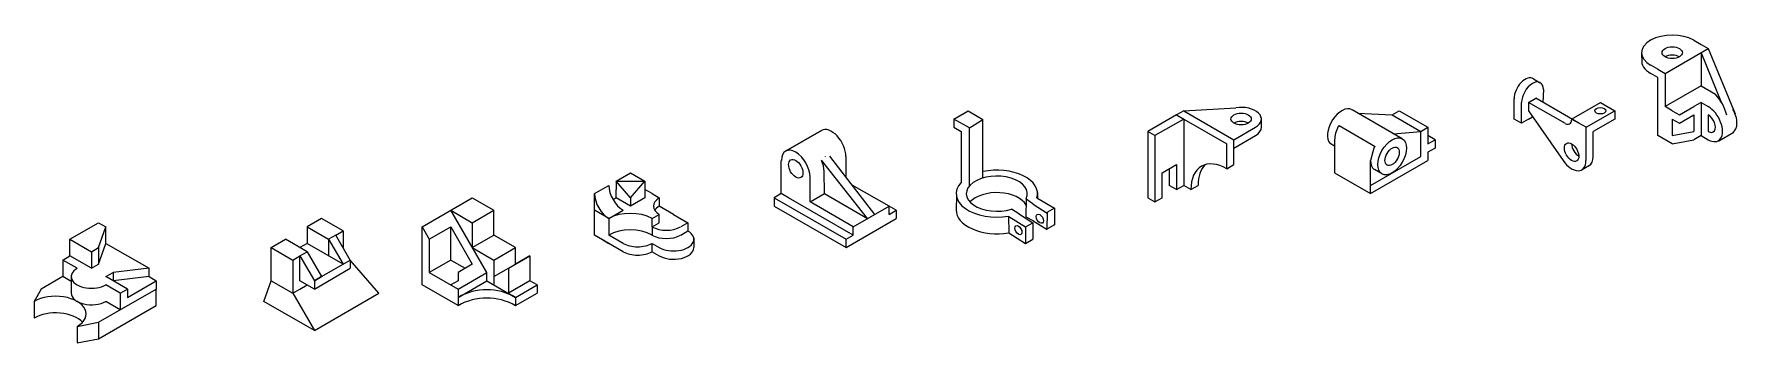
# Model space of a CAD drawing. Header units: millimetres. Extents: x 3754 to 5737, y 3935 to 4721.
# Drawn here: x 4711 to 5737, y 4535 to 4721 of the extents above; entities that cross this region are included whole.
import ezdxf

# ---------------------------------------------------------------- set-up
doc = ezdxf.new("R2010")
doc.units = ezdxf.units.MM

msp = doc.modelspace()

# ---------------------------------------------------------------- linework, layer by layer
for p, q in [((5694.1, 4697.5), (5720.1, 4712.5)), ((5711.4, 4717.5), (5715.8, 4715)), ((5715.8, 4715), (5720.1, 4712.5)), ((5720.1, 4712.5), (5736.3, 4673.1)), ((5680, 4709.9), (5680.2, 4703.9)), ((5689.8, 4700), (5685.5, 4702.5)), ((5715.8, 4710), (5728, 4680.2)), ((5715.8, 4710), (5715.8, 4690)), ((5614.8, 4694.2), (5618.8, 4691.9)), ((5689.8, 4695), (5685.5, 4697.5)), ((5689.8, 4700), (5694.1, 4697.5)), ((5689.8, 4660), (5689.8, 4695)), ((5694.1, 4697.5), (5694.1, 4677.5)), ((5715.8, 4690), (5694.1, 4677.5)), ((5715.8, 4690), (5724.4, 4685)), ((5603.2, 4670), (5603.2, 4682.4)), ((5607.5, 4667.5), (5607.5, 4679.9)), ((5611.8, 4680), (5616.2, 4682.5)), ((5634.1, 4667.2), (5611.8, 4680)), ((5611.8, 4680), (5611.8, 4675)), ((5634.1, 4667.2), (5611.8, 4680)), ((5611.8, 4680), (5611.8, 4675)), ((5642.2, 4667.5), (5616.2, 4682.5)), ((5642.2, 4667.5), (5616.2, 4682.5)), ((5620.8, 4687.7), (5620.5, 4680)), ((5637.8, 4670), (5655.1, 4680)), ((5655.1, 4680), (5663.8, 4675)), ((5715.8, 4680), (5711.4, 4677.5)), ((5715.8, 4680), (5715.8, 4660)), ((5715.8, 4680), (5720.1, 4677.5)), ((5265.4, 4670), (5274.1, 4675)), ((5275, 4664.7), (5265.4, 4670)), ((5265.4, 4670), (5265.4, 4665)), ((5274.1, 4675), (5283, 4669.7)), ((5275, 4664.7), (5283, 4669.7)), ((5283, 4634.6), (5283, 4669.7)), ((5399.7, 4672.5), (5382.3, 4662.5)), ((5404, 4670), (5386.7, 4660)), ((5404, 4675), (5399.7, 4672.5)), ((5399.7, 4672.5), (5404, 4670)), ((5404, 4675), (5435.4, 4676.8)), ((5404, 4675), (5434.3, 4657.5)), ((5404, 4670), (5430, 4655)), ((5404, 4670), (5404, 4630)), ((5450.9, 4665.2), (5450.9, 4670)), ((5535.7, 4658.1), (5505.5, 4675.6)), ((5508.9, 4673.6), (5529.6, 4672.5)), ((5529.6, 4672.5), (5533.9, 4675)), ((5529.6, 4672.5), (5546.9, 4662.5)), ((5533.9, 4675), (5551.2, 4665)), ((5607.5, 4667.5), (5603.2, 4670)), ((5611.8, 4670), (5607.5, 4667.5)), ((5611.8, 4675), (5632.6, 4645)), ((5611.8, 4675), (5632.6, 4645)), ((5611.8, 4670), (5614.3, 4671.4)), ((5616.2, 4677.6), (5616.2, 4677.5)), ((5616.2, 4677.6), (5616.2, 4677.5)), ((5616.2, 4677.6), (5616.2, 4677.5)), ((5646.5, 4665), (5637.8, 4670)), ((5646.5, 4665), (5637.8, 4670)), ((5637.8, 4670), (5637.8, 4669.3)), ((5646.5, 4665), (5663.8, 4675)), ((5663.8, 4670), (5650.8, 4662.5)), ((5663.8, 4675), (5663.8, 4670)), ((5698.4, 4675), (5694.1, 4677.5)), ((5698.4, 4675), (5702.8, 4672.5)), ((5698.4, 4670), (5698.4, 4660)), ((5698.4, 4670), (5702.8, 4667.5)), ((5702.8, 4672.5), (5711.4, 4677.5)), ((5702.8, 4667.5), (5711.4, 4672.5)), ((5711.4, 4672.5), (5711.4, 4662.5)), ((5720.1, 4672.5), (5720.1, 4662.5)), ((5185.8, 4663.1), (5164, 4650.6)), ((5164, 4650.6), (5185.8, 4663.1)), ((5265.4, 4665), (5269.8, 4662.5)), ((5269.8, 4662.5), (5269.8, 4631.6)), ((5275, 4629.7), (5275, 4664.7)), ((5382.3, 4662.5), (5382.3, 4622.5)), ((5386.7, 4660), (5382.3, 4662.5)), ((5386.7, 4660), (5386.7, 4620)), ((5434.3, 4657.5), (5447.3, 4665)), ((5434.3, 4657.5), (5447.3, 4665)), ((5434.3, 4657.5), (5447.3, 4665)), ((5434.3, 4652.5), (5447.3, 4660)), ((5490.6, 4660), (5490.6, 4660)), ((5497.6, 4666), (5497.2, 4665.5)), ((5497.6, 4666), (5519.3, 4653.5)), ((5530.5, 4661.1), (5546.9, 4662.5)), ((5546.9, 4662.5), (5551.2, 4665)), ((5546.9, 4647.5), (5546.9, 4662.5)), ((5551.2, 4665), (5551.2, 4655)), ((5555.6, 4657.5), (5551.2, 4660)), ((5646.5, 4660), (5646.5, 4665)), ((5646.5, 4660), (5646.5, 4665)), ((5646.5, 4645), (5646.5, 4660)), ((5646.5, 4645), (5646.5, 4660)), ((5650.8, 4647.5), (5650.8, 4662.5)), ((5650.8, 4647.5), (5650.8, 4662.5)), ((5698.4, 4655), (5689.8, 4660)), ((5698.4, 4660), (5711.4, 4662.5)), ((5715.8, 4660), (5711.4, 4657.5)), ((5715.8, 4660), (5720.1, 4657.5)), ((5726.5, 4656.8), (5735.5, 4662.1)), ((5728.8, 4662.5), (5728.8, 4662.5)), ((5430, 4640), (5430, 4655)), ((5434.3, 4642.5), (5434.3, 4657.5)), ((5494.9, 4653.6), (5492.2, 4655.2)), ((5494.9, 4657.5), (5494.9, 4637.5)), ((5518.6, 4652.5), (5516.6, 4645)), ((5551.2, 4655), (5555.6, 4657.5)), ((5555.6, 4652.5), (5551.2, 4650)), ((5551.2, 4650), (5551.2, 4645)), ((5555.6, 4657.5), (5555.6, 4652.5)), ((5698.4, 4655), (5711.4, 4657.5)), ((5161.5, 4640), (5161.5, 4645)), ((5161.5, 4625), (5161.5, 4640)), ((5213.5, 4610), (5185.7, 4645.1)), ((5187.9, 4647.6), (5187.9, 4647.5)), ((5217.8, 4612.5), (5190.8, 4647.6)), ((5200.5, 4635), (5200.5, 4647.5)), ((5391, 4637.5), (5399.7, 4642.5)), ((5395.3, 4640), (5395.3, 4630)), ((5399.7, 4642.5), (5399.7, 4627.5)), ((5430, 4640), (5434.3, 4642.5)), ((5516.6, 4630), (5546.9, 4647.5)), ((5516.6, 4625), (5516.6, 4645)), ((5516.6, 4625), (5551.2, 4645)), ((5522.8, 4637.3), (5518.9, 4639.6)), ((5644.2, 4639.6), (5649.5, 4642.7)), ((5048.9, 4625), (5057.6, 4630)), ((5061.9, 4632.5), (5070.6, 4637.5)), ((5070.6, 4622.5), (5061.9, 4632.5)), ((5061.9, 4632.5), (5079.2, 4632.5)), ((5061.9, 4632.5), (5061.9, 4627.5)), ((5070.6, 4637.5), (5079.2, 4632.5)), ((5070.6, 4622.5), (5079.2, 4632.5)), ((5079.2, 4632.5), (5079.2, 4622.5)), ((5178.8, 4620), (5178.8, 4635)), ((5187.5, 4625), (5187.3, 4638.4)), ((5226.5, 4617.5), (5204.3, 4630.1)), ((5391, 4622.5), (5391, 4637.5)), ((5391, 4622.5), (5391, 4637.5)), ((5399.7, 4627.5), (5395.3, 4630)), ((5399.7, 4627.5), (5404, 4630)), ((5408.3, 4627.5), (5404, 4630)), ((5408.3, 4627.5), (5412.7, 4630)), ((5494.9, 4637.5), (5516.6, 4625)), ((4945, 4605), (4975.3, 4622.5)), ((4975.3, 4622.5), (4988.3, 4615)), ((5048.9, 4615), (5048.9, 4625)), ((5060.1, 4621.5), (5061.9, 4622.5)), ((5061.9, 4622.5), (5061.9, 4627.5)), ((5070.6, 4617.5), (5061.9, 4622.5)), ((5079.2, 4622.5), (5070.6, 4617.5)), ((5079.2, 4622.5), (5070.6, 4617.5)), ((5070.6, 4622.5), (5070.6, 4617.5)), ((5083.6, 4625), (5079.2, 4627.5)), ((5083.6, 4625), (5087.9, 4622.5)), ((5087.9, 4622.5), (5087.9, 4617.5)), ((5161.5, 4625), (5157.2, 4622.5)), ((5157.2, 4622.5), (5157.2, 4617.5)), ((5157.2, 4622.5), (5200.5, 4597.5)), ((5165.8, 4622.5), (5161.5, 4625)), ((5204.8, 4600), (5165.8, 4622.5)), ((5178.8, 4620), (5187.5, 4625)), ((5204.8, 4605), (5178.8, 4620)), ((5187.5, 4625), (5213.5, 4610)), ((5267, 4623.7), (5266.9, 4615.2)), ((5267.1, 4627.2), (5267.1, 4626.7)), ((5313.3, 4618.7), (5308.9, 4621.9)), ((5309, 4621.9), (5308.9, 4611.1)), ((5313.3, 4618.7), (5321.8, 4613.3)), ((5315.5, 4622.5), (5326.2, 4616.3)), ((5315.9, 4625.7), (5315.9, 4622.3)), ((5382.3, 4622.5), (5386.7, 4620)), ((5386.7, 4620), (5391, 4622.5)), ((4884.4, 4610), (4875.7, 4605)), ((4897.4, 4602.5), (4884.4, 4610)), ((4984, 4577.5), (4962.3, 4615)), ((4962.3, 4615), (4975.3, 4607.5)), ((4975.3, 4607.5), (4988.3, 4615)), ((4988.3, 4600), (4988.3, 4615)), ((5048.9, 4600), (5048.9, 4615)), ((5057.6, 4610), (5048.9, 4615)), ((5057.6, 4610), (5066.2, 4615)), ((5057.6, 4610), (5057.6, 4600)), ((5083.6, 4610), (5087.9, 4612.5)), ((5083.6, 4605), (5083.6, 4610)), ((5096.6, 4612.5), (5087.9, 4617.5)), ((5087.9, 4607.5), (5087.9, 4612.5)), ((5096.6, 4612.5), (5105.2, 4607.5)), ((5157.2, 4617.5), (5200.5, 4592.5)), ((5200.5, 4592.5), (5230.8, 4610)), ((5204.8, 4605), (5226.5, 4617.5)), ((5226.5, 4612.5), (5226.5, 4617.5)), ((5230.8, 4615), (5226.5, 4617.5)), ((5226.5, 4612.5), (5230.8, 4615)), ((5230.8, 4615), (5230.8, 4610)), ((5298.4, 4611.4), (5298.6, 4601.4)), ((5298.6, 4611.3), (5308.7, 4605)), ((5304.6, 4612.8), (5300.3, 4615.7)), ((5304.4, 4613), (5313.1, 4607.5)), ((5308.9, 4611.1), (5313.4, 4608.6)), ((5313.3, 4608.7), (5321.8, 4603.3)), ((5315.5, 4612.5), (5315.7, 4612.4)), ((5326.2, 4616.3), (5321.5, 4613.6)), ((5321.8, 4613.8), (5321.5, 4603.5)), ((5326.2, 4616.3), (5326.2, 4606.3)), ((4732.8, 4597.5), (4750.1, 4607.5)), ((4750.1, 4607.5), (4754.5, 4605)), ((4750.1, 4592.5), (4754.5, 4605)), ((4754.5, 4595), (4754.5, 4605)), ((4875.7, 4605), (4888.7, 4597.5)), ((4875.7, 4605), (4875.7, 4595)), ((4893, 4600), (4888.7, 4597.5)), ((4893, 4600), (4897.4, 4602.5)), ((4901.7, 4585), (4893, 4600)), ((4897.4, 4602.5), (4897.4, 4592.5)), ((4945, 4570), (4945, 4605)), ((4945, 4605), (4949.3, 4597.5)), ((4949.3, 4597.5), (4962.3, 4605)), ((4962.3, 4605), (4975.3, 4582.5)), ((4962.3, 4585), (4962.3, 4605)), ((4975.3, 4607.5), (4975.3, 4592.5)), ((4975.3, 4592.5), (4988.3, 4600)), ((5001.3, 4592.5), (4988.3, 4600)), ((5066.2, 4590), (5048.9, 4600)), ((5066.2, 4595), (5057.6, 4600)), ((5083.6, 4605), (5087.9, 4607.5)), ((5083.6, 4605), (5083.6, 4600)), ((5087.9, 4607.5), (5087.9, 4607.5)), ((5105.2, 4607.5), (5100.9, 4605)), ((5100.9, 4600), (5105.2, 4602.5)), ((5105.2, 4607.5), (5105.2, 4602.5)), ((5108.8, 4598.2), (5108.8, 4592.5)), ((5200.5, 4597.5), (5204.8, 4600)), ((5204.8, 4600), (5204.8, 4605)), ((5298.6, 4601.3), (5308.7, 4595)), ((5308.7, 4605), (5313.1, 4607.5)), ((5308.7, 4605), (5308.7, 4595)), ((5313.1, 4607.5), (5313.1, 4597.5)), ((5326.2, 4606.3), (5321.5, 4603.6)), ((4728.5, 4585), (4732.8, 4587.5)), ((4732.8, 4587.5), (4732.8, 4597.5)), ((4732.8, 4597.5), (4745.8, 4590)), ((4745.8, 4580), (4732.8, 4587.5)), ((4745.8, 4590), (4750.1, 4592.5)), ((4745.8, 4590), (4745.8, 4580)), ((4750.1, 4582.5), (4754.5, 4595)), ((4750.1, 4592.5), (4750.1, 4582.5)), ((4754.5, 4595), (4780.5, 4580)), ((4854.1, 4592.5), (4862.7, 4597.5)), ((4854.1, 4572.5), (4854.1, 4592.5)), ((4854.1, 4592.5), (4867.1, 4585)), ((4875.7, 4590), (4862.7, 4597.5)), ((4867.1, 4585), (4871.4, 4587.5)), ((4875.7, 4595), (4871.4, 4592.5)), ((4871.4, 4587.5), (4875.7, 4590)), ((4871.4, 4587.5), (4880.1, 4572.5)), ((4871.4, 4572.5), (4871.4, 4587.5)), ((4897.4, 4582.5), (4875.7, 4595)), ((4875.7, 4590), (4884.4, 4575)), ((4888.7, 4597.5), (4897.4, 4582.5)), ((4888.7, 4597.5), (4888.7, 4587.5)), ((4949.3, 4597.5), (4949.3, 4577.5)), ((4975.3, 4592.5), (4988.3, 4585)), ((4988.3, 4585), (5001.3, 4592.5)), ((4997, 4580), (5010, 4587.5)), ((5001.3, 4582.5), (5001.3, 4592.5)), ((5010, 4587.5), (5001.3, 4582.5)), ((5010, 4587.5), (5010, 4572.5)), ((5053.3, 4597.5), (5057.6, 4595)), ((5083.6, 4590), (5083.6, 4595)), ((5083.6, 4595), (5087.9, 4592.5)), ((5083.6, 4590), (5087.9, 4587.5)), ((5200.5, 4592.5), (5200.5, 4597.5)), ((5308.7, 4595), (5313.1, 4597.5)), ((4737.2, 4580), (4728.5, 4585)), ((4728.5, 4585), (4728.5, 4575)), ((4745.8, 4580), (4750.1, 4582.5)), ((4754.5, 4575), (4758.8, 4577.5)), ((4780.5, 4580), (4758.8, 4577.5)), ((4758.8, 4577.5), (4758.8, 4572.5)), ((4780.5, 4575), (4780.5, 4580)), ((4867.1, 4585), (4867.1, 4565)), ((4880.1, 4567.5), (4901.7, 4580)), ((4884.4, 4575), (4897.4, 4582.5)), ((4897.4, 4582.5), (4901.7, 4585)), ((4919, 4565), (4901.7, 4585)), ((4901.7, 4585), (4901.7, 4580)), ((4962.3, 4585), (4949.3, 4577.5)), ((4949.3, 4577.5), (4966.7, 4567.5)), ((4962.3, 4585), (4971, 4580)), ((4975.3, 4582.5), (4966.7, 4577.5)), ((4966.7, 4577.5), (4966.7, 4572.5)), ((4966.7, 4567.5), (4984, 4577.5)), ((4984, 4572.5), (4984, 4577.5)), ((4988.3, 4585), (4988.3, 4570)), ((4988.3, 4575), (4997, 4580)), ((4997, 4580), (4997, 4565)), ((4715.5, 4567.5), (4711.2, 4560)), ((4728.5, 4575), (4715.5, 4567.5)), ((4733.5, 4572.1), (4728.5, 4575)), ((4733.5, 4576), (4733.6, 4565)), ((4750.1, 4547.5), (4784.8, 4567.5)), ((4767.5, 4567.5), (4754.5, 4575)), ((4763.1, 4565), (4754.5, 4570)), ((4780.5, 4575), (4758.8, 4572.5)), ((4763.1, 4565), (4767.5, 4567.5)), ((4767.5, 4562.5), (4784.8, 4572.5)), ((4767.5, 4567.5), (4767.5, 4562.5)), ((4780.5, 4575), (4784.8, 4572.5)), ((4784.8, 4572.5), (4784.8, 4567.5)), ((4784.8, 4557.5), (4784.8, 4567.5)), ((4849.7, 4560), (4854.1, 4572.5)), ((4854.1, 4572.5), (4867.1, 4565)), ((4867.1, 4565), (4871.4, 4567.5)), ((4880.1, 4567.5), (4871.4, 4572.5)), ((4871.4, 4567.5), (4875.7, 4570)), ((4880.1, 4572.5), (4884.4, 4575)), ((4884.4, 4575), (4880.1, 4572.5)), ((4880.1, 4572.5), (4880.1, 4567.5)), ((4966.7, 4557.5), (4945, 4570)), ((4966.7, 4572.5), (4962.3, 4570)), ((4966.7, 4562.5), (4984, 4572.5)), ((4966.7, 4567.5), (4966.7, 4557.5)), ((4984, 4572.5), (5001.3, 4562.5)), ((5010, 4572.5), (4997, 4565)), ((5001.3, 4562.5), (5014.3, 4570)), ((5014.3, 4570), (5010, 4572.5)), ((5014.3, 4570), (5014.3, 4565)), ((4711.2, 4560), (4711.2, 4550)), ((4750.1, 4537.5), (4784.8, 4557.5)), ((4763.1, 4555), (4754.5, 4560)), ((4763.1, 4565), (4763.1, 4555)), ((4880.1, 4542.5), (4849.7, 4560)), ((4867.1, 4565), (4867.1, 4565)), ((4867.1, 4565), (4880.1, 4542.5)), ((4880.1, 4542.5), (4919, 4565)), ((4997, 4565), (5001.3, 4562.5)), ((5001.3, 4557.5), (5014.3, 4565)), ((5001.3, 4562.5), (5001.3, 4557.5)), ((4737.2, 4545), (4750.1, 4547.5)), ((4750.1, 4547.5), (4750.1, 4537.5)), ((4737.2, 4545), (4737.2, 4535)), ((4737.2, 4535), (4750.1, 4537.5))]:
    msp.add_line(p, q)
for centre, radius, start, end in [((5702.7, 4665.2), 29.4, 13.9103, 42.4139), ((5635.3, 4669.3), 2.5, 240, 0), ((4984, 4532.5), 34.6, 60, 120), ((4984, 4527.5), 34.6, 60, 120)]:
    msp.add_arc(centre, radius, start, end)
for centre, major_axis, start_param, end_param in [((5698.4, 4710), (-18.4, 0), 3.926991, 7.068583), ((5698.4, 4705), (-18.4, 0), 6.208823, 7.068583), ((5698.4, 4705), (-6.12, 0), 3.926991, 5.497787), ((5609.8, 4686.3), (-4.68, -8.11), 3.07886, 5.527353), ((5614.2, 4683.8), (-4.68, -8.11), 2.374366, 5.499128), ((5438.6, 4670), (-12.2, 0), 2.356194, 4.982009), ((5438.6, 4670), (-12.2, 0), 2.356194, 4.982009), ((5438.6, 4670), (-12.2, 0), 2.356194, 4.982009), ((5499.3, 4665), (-6.1, -10.6), 3.141593, 6.11324), ((5503.6, 4662.5), (-6.1, -10.6), 9.412353, 9.437239), ((5614.2, 4683.8), (-4.68, -8.11), 7.363801, 7.377559), ((5720.1, 4667.5), (6.1, -10.6), 5.497787, 8.63938), ((5720.1, 4667.5), (3.06, -5.3), 5.497787, 8.63938), ((5720.1, 4667.5), (3.06, -5.3), 5.497787, 8.63938), ((5728.8, 4672.5), (6.1, -10.6), 6.283185, 7.853982), ((5191.8, 4652.5), (-6.1, 10.6), 3.926991, 6.283185), ((5438.6, 4665), (-6.12, 0), 3.926991, 5.497787), ((5438.6, 4665), (-12.2, 0), 2.356194, 3.165435), ((5503.6, 4662.5), (-6.1, -10.6), 4.761589, 5.497787), ((5525.2, 4650), (-6.1, -10.6), 9.419716, 9.429876), ((5170.2, 4640), (-6.1, 10.6), 3.926991, 7.068583), ((5525.2, 4650), (-6.1, -10.6), 10.990838, 11.091811), ((5642.2, 4652.5), (3.06, -5.3), 3.926991, 5.497787), ((5642.2, 4652.5), (3.06, -5.3), 3.926991, 5.497787), ((5178.6, 4643.5), (-6.1, 10.6), 3.926991, 4.533703), ((5291.4, 4625), (-24.5, 0), 9.239974, 11.346134), ((5430, 4615), (15.3, -26.5), 2.356194, 3.926991), ((5434.3, 4617.5), (15.3, -26.5), 3.28349, 3.926991), ((5525.2, 4650), (-6.1, -10.6), 5.497787, 6.240939), ((5637.8, 4650), (6.1, -10.6), 4.854286, 7.068583), ((5637.8, 4650), (6.1, -10.6), 4.854286, 7.068583), ((5642.2, 4652.5), (6.1, -10.6), 6.283185, 7.068583), ((5642.2, 4652.5), (6.1, -10.6), 6.283185, 7.068583), ((5066.2, 4625), (6.1, -10.6), 3.926991, 5.497787), ((5291.4, 4625), (-24.5, 0), 5.79649, 8.147208), ((5291.4, 4625), (-18.4, 0), 2.851414, 8.356585), ((5057.6, 4620), (6.1, -10.6), 3.926991, 5.497787), ((5096.6, 4617.5), (-12.2, 0), 5.497787, 7.068583), ((5291.4, 4615), (-18.4, 0), 3.441383, 5.792303), ((5070.6, 4602.5), (-18.4, 0), 3.926991, 5.497787), ((5096.6, 4612.5), (-12.2, 0), 5.497787, 5.921818), ((5291.4, 4615), (-24.5, 0), 6.267704, 8.147833), ((5070.6, 4592.5), (-18.4, 0), 3.926991, 5.497787), ((5092.2, 4610), (-12.2, 0), 0.785398, 2.356194), ((5092.2, 4605), (-12.2, 0), 0.785398, 2.356194), ((5096.6, 4597.5), (-12.2, 0), 7.068583, 10.210176), ((5074.9, 4600), (-12.2, 0), 7.068583, 8.63938), ((5074.9, 4595), (-12.2, 0), 7.068583, 8.63938), ((5096.6, 4592.5), (-12.2, 0), 7.068583, 9.422966), ((4745.8, 4575), (-12.2, 0), 5.497787, 8.63938), ((4724.2, 4552.5), (18.4, 0), 5.497787, 8.63938), ((4745.8, 4565), (-12.2, 0), 6.28519, 8.63938), ((4724.2, 4542.5), (18.4, 0), 6.774068, 8.63938)]:
    msp.add_ellipse(centre, major_axis=major_axis, ratio=0.57735, start_param=start_param, end_param=end_param)
for centre, major_axis in [((5698.4, 4710), (-6.12, 0)), ((5438.6, 4670), (-6.12, 0)), ((5438.6, 4670), (-6.12, 0)), ((5438.6, 4670), (-6.12, 0)), ((5655.1, 4675), (-3.39, 0)), ((5529.6, 4647.5), (-6.1, -10.6)), ((5529.6, 4647.5), (-3.06, -5.3)), ((5637.8, 4650), (3.06, -5.3)), ((5637.8, 4650), (3.06, -5.3)), ((5170.2, 4640), (3.06, -5.3)), ((5317.3, 4609.9), (1.52, -2.63)), ((5304.4, 4603), (1.52, -2.63))]:
    msp.add_ellipse(centre, major_axis=major_axis, ratio=0.57735)

doc.saveas('drawing.dxf')
